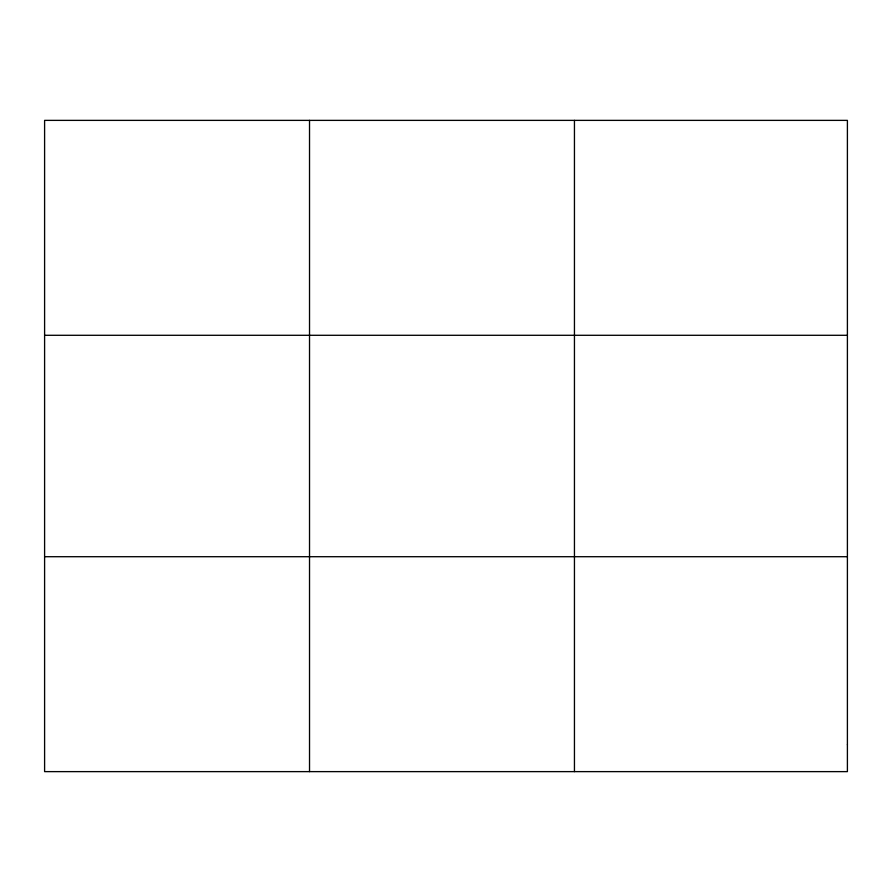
<?xml version="1.0" encoding="UTF-8"?>
<svg xmlns="http://www.w3.org/2000/svg" width="892" height="892" viewBox="0 0 892 892"><rect width="100%" height="100%" fill="white"/><g stroke="black" fill="none" stroke-linecap="round" stroke-linejoin="round"><path stroke-width="1.34" d="M309.524 120.375L309.524 771.625M574.448 120.375L574.448 771.625M44.6 335.292L847.4 335.292M44.6 556.708L847.4 556.708M847.4 744.753L847.4 771.625L44.6 771.625L44.6 120.375L847.4 120.375L847.4 744.753"/></g></svg>
